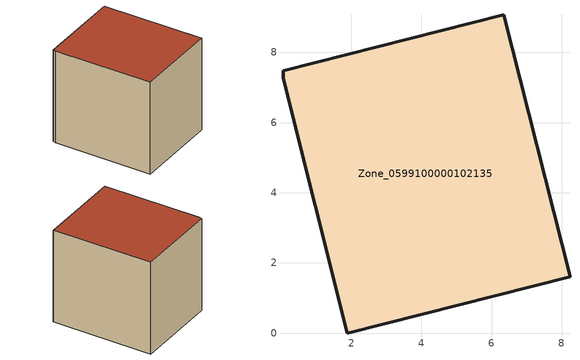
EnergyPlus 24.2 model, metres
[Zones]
Zone_0599100000102135
 floor ground (C_G): 0.05,7.26 0.06,7.48 6.35,9.07 8.24,1.6 1.88,0 z0
 wall outside (C_F): 8.24,1.6 6.35,9.07 0.06,7.48 0.05,7.26 1.88,0 8.24,1.6 z0:7.27
 roof outside (C_R): 0.06,7.48 0.05,7.26 1.88,0 8.24,1.6 6.35,9.07 z7.27
[BUILDING]
Pand.0599100000102135: North Axis=0; Terrain=City; Loads Convergence Tolerance Value=0.04; Temperature Convergence Tolerance Value=0.4; Solar Distribution=FullExterior; Maximum Number of Warmup Days=25; Minimum Number of Warmup Days=1
[Site:Location]
Rotterdam.The.Hague.AP_ZH_NLD Design_Conditions: Latitude=51.96; Longitude=4.45; Time Zone=1; Elevation=-4.5
[SITE:GROUNDTEMPERATURE:BUILDINGSURFACE]
18, 18, 18, 18, 18, 18, 18, 18, 18, 18, 18, 18
[MATERIAL] Thermal Absorptance=0.9; Solar Absorptance=0.7; Visible Absorptance=0.7
Name | Roughness | Thickness | Conductivity | Density | Specific Heat
G.TI.1965-1974 | MediumSmooth | 0.15 | 0.882353 | 540 | 1210
F.TI.1965-1974 | Rough | 0.3 | 0.697674 | 1920 | 840
R.TI.1965-1974 | MediumRough | 0.2 | 0.232558 | 1500 | 1000
[CONSTRUCTION]
C_G: G.TI.1965-1974
C_F: F.TI.1965-1974
C_R: R.TI.1965-1974
[ZONE]
Zone_0599100000102135: Type=1; Multiplier=1; Ceiling Height=Autocalculate; Volume=Autocalculate; Floor Area=autocalculate; Part of Total Floor Area=Yes
[ZONEINFILTRATION:DESIGNFLOWRATE]
Infil_Zone_0599100000102135: Zone or ZoneList or Space or SpaceList=Zone_0599100000102135; Schedule=AlwaysOn; Design Flow Rate Calculation Method=Flow/Area; Flow Rate per Floor Area=0.003; Constant Term Coefficient=1; Temperature Term Coefficient=0; Velocity Term Coefficient=0; Velocity Squared Term Coefficient=0
[HVACTEMPLATE:ZONE:IDEALLOADSAIRSYSTEM]
Zone_0599100000102135: Maximum Heating Supply Air Temperature=50; Minimum Cooling Supply Air Temperature=13; Maximum Heating Supply Air Humidity Ratio=0.0156; Minimum Cooling Supply Air Humidity Ratio=0.0077; Heating Limit=NoLimit; Cooling Limit=NoLimit; Dehumidification Control Type=ConstantSensibleHeatRatio; Cooling Sensible Heat Ratio=0.7; Dehumidification Setpoint=60; Humidification Control Type=None; Humidification Setpoint=30; Outdoor Air Method=None; Outdoor Air Flow Rate per Person=0.00944; Outdoor Air Flow Rate per Zone Floor Area=0; Outdoor Air Flow Rate per Zone=0; Demand Controlled Ventilation Type=None; Outdoor Air Economizer Type=NoEconomizer; Heat Recovery Type=None; Sensible Heat Recovery Effectiveness=0.7; Latent Heat Recovery Effectiveness=0.65
[ZONECONTROL:THERMOSTAT]
ThermostatControl_Zone_0599100000102135: Zone or ZoneList=Zone_0599100000102135; Control Type Schedule=DualSetpointControlType; Control 1=Thermostat_Zone_0599100000102135; Temperature Difference Between Cutout And Setpoint=0
[THERMOSTATSETPOINT:DUALSETPOINT]
Thermostat_Zone_0599100000102135: Heating Setpoint Temperature Schedule=HeatingSetpoint_Zone_0599100000102135; Cooling Setpoint Temperature Schedule=CoolingSetpoint_Zone_0599100000102135
[SCHEDULE:COMPACT]
HeatingSetpoint_Zone_0599100000102135: Through: 12/31, For: AllDays, Until: 24:00, 21
CoolingSetpoint_Zone_0599100000102135: Through: 12/31, For: AllDays, Until: 24:00, 24
DualSetpointControlType: Through: 12/31, For: AllDays, Until: 24:00, 4
AlwaysOn: Through: 12/31, For: AllDays, Until: 24:00, 1
